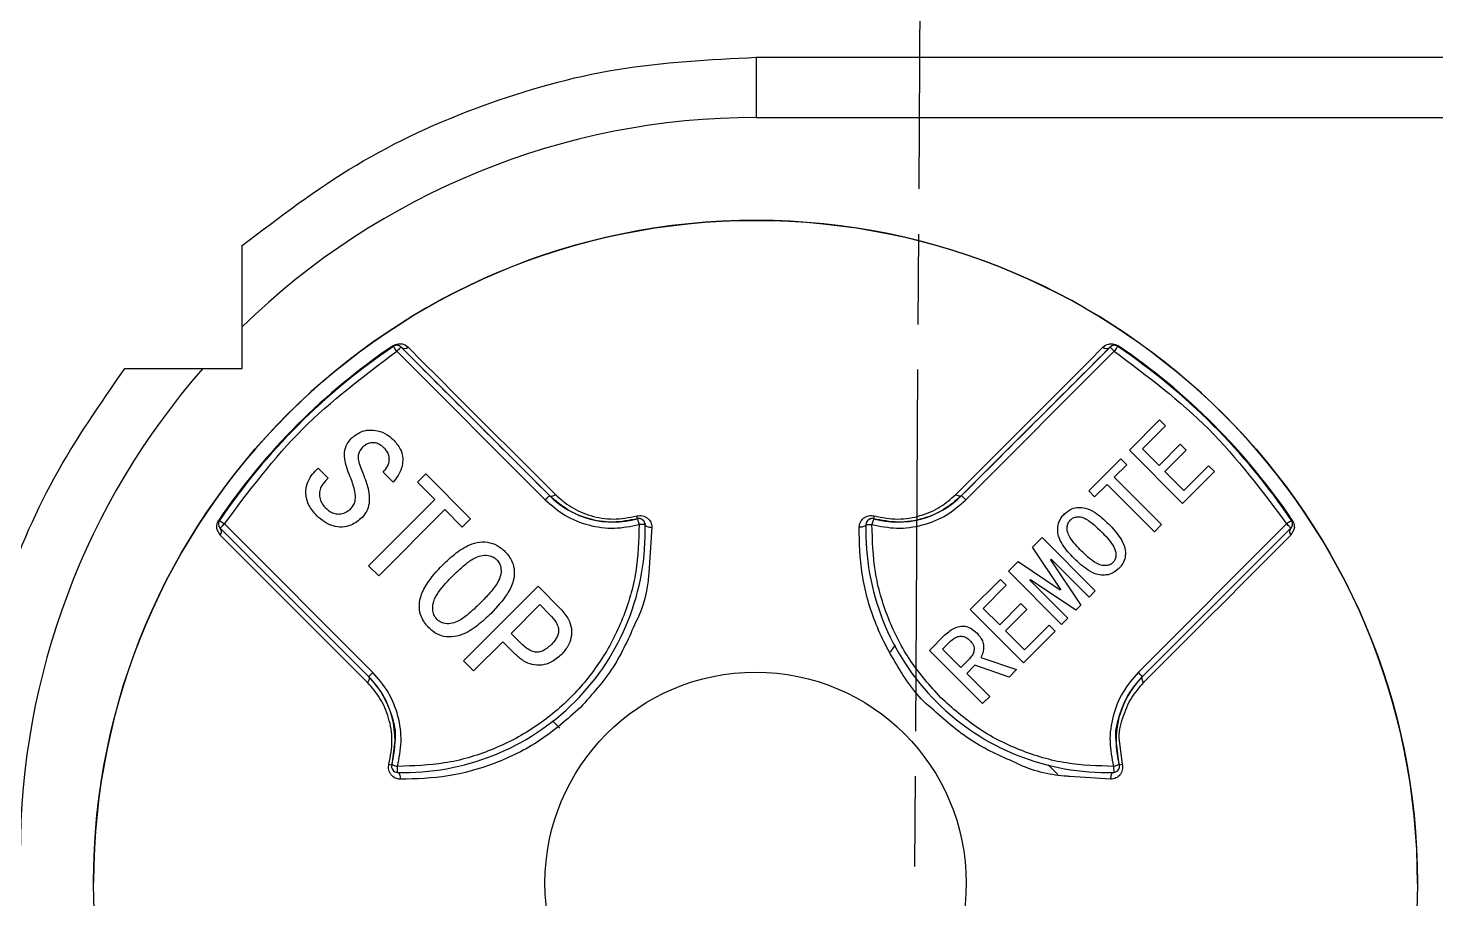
# Model space of a CAD drawing. Header units: millimetres. Extents: x 2136 to 4572, y 748 to 2471.
# Drawn here: x 2956.28 to 3003.06, y 2173.46 to 2202.37 of the extents above; entities that cross this region are included whole.
import ezdxf

# ---------------------------------------------------------------- set-up
doc = ezdxf.new("R2010")
doc.units = ezdxf.units.MM
doc.linetypes.add('AM_ISO08W050', pattern=[18, 12, -1.5, 3, -1.5])
doc.layers.add('AM_7', color=4, linetype='AM_ISO08W050', lineweight=25)

msp = doc.modelspace()

# ---------------------------------------------------------------- linework, layer by layer
at = {"color": 7, "linetype": 'Continuous', "lineweight": 25}
for p, q in [((2980.479, 2201.406), (3031.17, 2201.406)), ((2980.479, 2201.406), (2980.479, 2199.406)), ((2980.479, 2199.406), (3030.969, 2199.406)), ((2963.397, 2191.068), (2963.397, 2195.155)), ((2968.405, 2191.827), (2968.419, 2191.807)), ((2968.419, 2191.806), (2968.419, 2191.807)), ((2992.489, 2191.807), (2992.502, 2191.827)), ((2992.489, 2191.807), (2992.489, 2191.806)), ((2968.531, 2191.641), (2973.464, 2186.708)), ((2968.672, 2191.782), (2973.605, 2186.85)), ((2968.672, 2191.782), (2968.672, 2191.782)), ((2987.303, 2186.85), (2992.235, 2191.782)), ((2987.444, 2186.708), (2992.377, 2191.641)), ((2992.235, 2191.782), (2992.235, 2191.782)), ((2959.496, 2191.068), (2963.397, 2191.068)), ((2992.881, 2188.359), (2993.883, 2189.362)), ((2994.08, 2189.165), (2993.315, 2188.4)), ((2994.08, 2189.165), (2993.315, 2188.4)), ((2993.883, 2189.362), (2994.08, 2189.165)), ((2993.863, 2187.853), (2994.566, 2188.555)), ((2994.566, 2188.555), (2994.762, 2188.359)), ((2967.25, 2188.075), (2967.25, 2188.075)), ((2967.393, 2188.455), (2967.393, 2188.455)), ((2968.117, 2188.426), (2968.117, 2188.426)), ((2968.28, 2188.049), (2968.28, 2188.049)), ((2991.526, 2187.005), (2992.591, 2188.07)), ((2992.591, 2188.07), (2992.788, 2187.873)), ((2994.648, 2186.591), (2992.881, 2188.359)), ((2994.648, 2186.591), (2992.881, 2188.359)), ((2993.315, 2188.4), (2993.863, 2187.853)), ((2993.315, 2188.4), (2993.315, 2188.4)), ((2994.762, 2188.359), (2994.059, 2187.656)), ((2994.762, 2188.359), (2994.059, 2187.656)), ((2965.816, 2187.659), (2965.917, 2187.76)), ((2965.917, 2187.76), (2966.25, 2187.427)), ((2968.406, 2187.297), (2968.073, 2187.63)), ((2968.406, 2187.297), (2968.073, 2187.63)), ((2992.788, 2187.873), (2992.374, 2187.46)), ((2992.788, 2187.873), (2992.374, 2187.46)), ((2994.059, 2187.656), (2994.69, 2187.025)), ((2994.059, 2187.656), (2994.059, 2187.656)), ((2995.703, 2187.646), (2994.648, 2186.591)), ((2995.703, 2187.646), (2994.648, 2186.591)), ((2994.69, 2187.025), (2995.506, 2187.842)), ((2995.506, 2187.842), (2995.703, 2187.646)), ((2966.25, 2187.427), (2966.163, 2187.34)), ((2966.25, 2187.427), (2966.163, 2187.34)), ((2966.163, 2187.34), (2966.163, 2187.34)), ((2968.406, 2187.297), (2968.406, 2187.297)), ((2969.217, 2187.297), (2969.492, 2187.572)), ((2969.796, 2186.718), (2969.217, 2187.297)), ((2969.796, 2186.718), (2969.217, 2187.297)), ((2969.492, 2187.572), (2970.982, 2186.081)), ((2992.136, 2187.222), (2991.723, 2186.808)), ((2992.136, 2187.222), (2991.723, 2186.808)), ((2993.708, 2185.651), (2992.136, 2187.222)), ((2992.136, 2187.222), (2992.136, 2187.222)), ((2993.708, 2185.651), (2992.136, 2187.222)), ((2992.374, 2187.46), (2993.945, 2185.888)), ((2992.374, 2187.46), (2992.374, 2187.46)), ((2965.959, 2186.907), (2965.959, 2186.907)), ((2967.152, 2186.867), (2967.152, 2186.867)), ((2967.596, 2184.518), (2969.796, 2186.718)), ((2969.796, 2186.718), (2969.796, 2186.718)), ((2973.605, 2186.85), (2973.605, 2186.85)), ((2987.303, 2186.85), (2987.303, 2186.85)), ((2991.723, 2186.808), (2991.526, 2187.005)), ((2991.723, 2186.808), (2991.526, 2187.005)), ((2991.723, 2186.808), (2991.723, 2186.808)), ((2965.874, 2186.183), (2965.874, 2186.183)), ((2970.129, 2186.385), (2967.929, 2184.185)), ((2970.129, 2186.385), (2967.929, 2184.185)), ((2970.708, 2185.806), (2970.129, 2186.385)), ((2970.129, 2186.385), (2970.129, 2186.385)), ((2970.708, 2185.806), (2970.129, 2186.385)), ((2994.648, 2186.591), (2994.648, 2186.591)), ((2962.666, 2185.536), (2962.567, 2185.714)), ((2962.603, 2185.913), (2962.603, 2185.913)), ((2962.638, 2186.025), (2962.618, 2186.039)), ((2962.638, 2186.025), (2962.638, 2186.025)), ((2967.595, 2180.839), (2962.662, 2185.772)), ((2967.736, 2180.981), (2962.803, 2185.913)), ((2967.379, 2186.125), (2967.379, 2186.125)), ((2970.982, 2186.081), (2970.708, 2185.806)), ((2970.982, 2186.081), (2970.708, 2185.806)), ((2970.708, 2185.806), (2970.708, 2185.806)), ((2977.011, 2185.803), (2976.907, 2184.291)), ((2990.917, 2186.043), (2990.917, 2186.043)), ((2998.104, 2185.913), (2993.172, 2180.981)), ((2998.246, 2185.772), (2993.313, 2180.839)), ((2993.945, 2185.888), (2993.708, 2185.651)), ((2993.945, 2185.888), (2993.708, 2185.651)), ((2998.34, 2185.714), (2998.242, 2185.536)), ((2998.27, 2186.025), (2998.29, 2186.039)), ((2998.27, 2186.025), (2998.27, 2186.025)), ((2998.304, 2185.913), (2998.304, 2185.913)), ((2976.787, 2185.649), (2976.787, 2185.649)), ((2984.121, 2185.666), (2984.121, 2185.666)), ((2989.655, 2185.134), (2989.976, 2185.454)), ((2989.976, 2185.454), (2991.744, 2183.686)), ((2990.83, 2185.625), (2990.83, 2185.625)), ((2991.94, 2185.661), (2991.94, 2185.661)), ((2993.708, 2185.651), (2993.708, 2185.651)), ((2990.596, 2183.738), (2989.655, 2185.134)), ((2990.596, 2183.738), (2989.655, 2185.134)), ((2992.407, 2185.044), (2992.407, 2185.044)), ((2967.929, 2184.185), (2967.596, 2184.518)), ((2967.929, 2184.185), (2967.596, 2184.518)), ((2971.851, 2184.721), (2971.851, 2184.721)), ((2988.859, 2184.338), (2989.18, 2184.658)), ((2990.627, 2182.57), (2988.859, 2184.338)), ((2990.627, 2182.57), (2988.859, 2184.338)), ((2989.18, 2184.658), (2990.575, 2183.717)), ((2990.255, 2184.72), (2990.276, 2184.741)), ((2990.276, 2184.741), (2990.255, 2184.72)), ((2990.255, 2184.72), (2991.268, 2183.211)), ((2990.255, 2184.72), (2990.255, 2184.72)), ((2991.537, 2183.48), (2990.276, 2184.741)), ((2990.276, 2184.741), (2990.276, 2184.741)), ((2991.537, 2183.48), (2990.276, 2184.741)), ((2991.041, 2184.762), (2991.041, 2184.762)), ((2992.529, 2184.431), (2992.529, 2184.431)), ((2967.929, 2184.185), (2967.929, 2184.185)), ((2970.404, 2184.2), (2970.404, 2184.2)), ((2970.751, 2181.363), (2973.226, 2183.838)), ((2971.962, 2184.141), (2971.962, 2184.141)), ((2973.226, 2183.838), (2973.978, 2183.085)), ((2987.588, 2183.066), (2988.59, 2184.069)), ((2988.787, 2183.872), (2988.022, 2183.107)), ((2988.787, 2183.872), (2988.022, 2183.107)), ((2988.59, 2184.069), (2988.787, 2183.872)), ((2989.573, 2184.038), (2989.593, 2184.059)), ((2989.593, 2184.059), (2989.573, 2184.038)), ((2989.573, 2184.038), (2990.834, 2182.777)), ((2989.573, 2184.038), (2989.573, 2184.038)), ((2991.103, 2183.045), (2989.593, 2184.059)), ((2989.593, 2184.059), (2989.593, 2184.059)), ((2991.103, 2183.045), (2989.593, 2184.059)), ((2990.596, 2183.738), (2990.575, 2183.717)), ((2990.596, 2183.738), (2990.596, 2183.738)), ((2991.744, 2183.686), (2991.537, 2183.48)), ((2991.744, 2183.686), (2991.537, 2183.48)), ((2991.537, 2183.48), (2991.537, 2183.48)), ((2969.755, 2183.33), (2969.755, 2183.33)), ((2971.663, 2182.941), (2971.663, 2182.941)), ((2972.328, 2182.275), (2973.284, 2183.23)), ((2972.328, 2182.275), (2973.284, 2183.23)), ((2973.284, 2183.23), (2973.617, 2182.897)), ((2973.284, 2183.23), (2973.284, 2183.23)), ((2973.284, 2183.23), (2973.617, 2182.897)), ((2973.617, 2182.897), (2973.617, 2182.897)), ((2989.355, 2181.298), (2987.588, 2183.066)), ((2989.355, 2181.298), (2987.588, 2183.066)), ((2988.022, 2183.107), (2988.57, 2182.56)), ((2988.022, 2183.107), (2988.022, 2183.107)), ((2988.57, 2182.56), (2989.273, 2183.263)), ((2989.469, 2183.066), (2988.766, 2182.363)), ((2989.469, 2183.066), (2988.766, 2182.363)), ((2989.273, 2183.263), (2989.469, 2183.066)), ((2991.268, 2183.211), (2991.103, 2183.045)), ((2991.268, 2183.211), (2991.103, 2183.045)), ((2991.103, 2183.045), (2991.103, 2183.045)), ((2969.593, 2182.463), (2969.593, 2182.463)), ((2989.397, 2181.733), (2990.214, 2182.549)), ((2990.214, 2182.549), (2990.41, 2182.353)), ((2990.834, 2182.777), (2990.627, 2182.57)), ((2990.834, 2182.777), (2990.627, 2182.57)), ((2990.627, 2182.57), (2990.627, 2182.57)), ((2972.053, 2182), (2971.084, 2181.03)), ((2972.053, 2182), (2971.084, 2181.03)), ((2972.473, 2181.58), (2972.053, 2182)), ((2972.053, 2182), (2972.053, 2182)), ((2972.473, 2181.58), (2972.053, 2182)), ((2972.661, 2181.942), (2972.328, 2182.275)), ((2972.328, 2182.275), (2972.328, 2182.275)), ((2973.909, 2182.353), (2973.909, 2182.353)), ((2986.233, 2181.712), (2986.75, 2182.229)), ((2986.668, 2181.753), (2986.895, 2181.981)), ((2986.668, 2181.753), (2986.895, 2181.981)), ((2986.895, 2181.981), (2986.895, 2181.981)), ((2987.577, 2182.043), (2987.577, 2182.043)), ((2988.766, 2182.363), (2989.397, 2181.733)), ((2988.766, 2182.363), (2988.766, 2182.363)), ((2990.41, 2182.353), (2989.355, 2181.298)), ((2990.41, 2182.353), (2989.355, 2181.298)), ((2972.473, 2181.58), (2972.473, 2181.58)), ((2973.993, 2181.566), (2973.993, 2181.566)), ((2984.94, 2181.651), (2985.107, 2181.9)), ((2988.001, 2179.944), (2986.233, 2181.712)), ((2988.001, 2179.944), (2986.233, 2181.712)), ((2987.278, 2181.143), (2986.668, 2181.753)), ((2986.668, 2181.753), (2986.668, 2181.753)), ((2987.72, 2181.759), (2987.72, 2181.759)), ((2971.084, 2181.03), (2970.751, 2181.363)), ((2971.084, 2181.03), (2970.751, 2181.363)), ((2971.084, 2181.03), (2971.084, 2181.03)), ((2987.567, 2181.433), (2987.278, 2181.143)), ((2987.743, 2181.216), (2987.474, 2180.947)), ((2987.743, 2181.216), (2987.474, 2180.947)), ((2988.88, 2180.823), (2987.743, 2181.216)), ((2987.743, 2181.216), (2987.743, 2181.216)), ((2988.88, 2180.823), (2987.743, 2181.216)), ((2987.939, 2181.474), (2989.128, 2181.071)), ((2989.128, 2181.071), (2988.88, 2180.823)), ((2989.128, 2181.071), (2988.88, 2180.823)), ((2989.355, 2181.298), (2989.355, 2181.298)), ((2987.474, 2180.947), (2988.239, 2180.182)), ((2987.474, 2180.947), (2987.474, 2180.947)), ((2988.88, 2180.823), (2988.88, 2180.823)), ((2988.239, 2180.182), (2988.001, 2179.944)), ((2988.239, 2180.182), (2988.001, 2179.944)), ((2988.001, 2179.944), (2988.001, 2179.944)), ((2973.718, 2179.359), (2973.949, 2179.128)), ((2968.471, 2178.715), (2968.364, 2177.915)), ((2992.544, 2177.915), (2992.435, 2178.721)), ((2992.537, 2178.71), (2992.637, 2177.936)), ((2968.356, 2177.861), (2968.356, 2177.861)), ((2968.551, 2177.661), (2968.556, 2177.861)), ((2990.177, 2177.915), (2990.497, 2177.594)), ((2990.2, 2177.892), (2990.497, 2177.594)), ((2992.351, 2177.861), (2992.357, 2177.661)), ((2992.551, 2177.861), (2992.551, 2177.861)), ((2992.267, 2177.433), (2990.901, 2177.524)), ((2958.454, 2174.014), (2958.454, 2174.014)), ((3002.454, 2173.967), (3002.454, 2173.967))]:
    msp.add_line(p, q, dxfattribs=at)
at = {"color": 7, "linetype": 'Continuous', "lineweight": 25, "flags": 128}
for points in [[(2968.531, 2191.641), (2968.509, 2191.673), (2968.488, 2191.704), (2968.469, 2191.733), (2968.452, 2191.758), (2968.438, 2191.779), (2968.428, 2191.794), (2968.421, 2191.803), (2968.419, 2191.806)], [(2992.489, 2191.806), (2992.486, 2191.803), (2992.48, 2191.794), (2992.47, 2191.779), (2992.456, 2191.758), (2992.439, 2191.733), (2992.419, 2191.704), (2992.398, 2191.673), (2992.377, 2191.641)], [(2968.672, 2191.782), (2968.67, 2191.779), (2968.662, 2191.771), (2968.649, 2191.758), (2968.631, 2191.741), (2968.61, 2191.719), (2968.585, 2191.695), (2968.559, 2191.668), (2968.531, 2191.641)], [(2968.908, 2191.778), (2969.39, 2191.296), (2969.913, 2190.774), (2970.474, 2190.213), (2971.072, 2189.614), (2971.706, 2188.981), (2972.373, 2188.313), (2973.072, 2187.614), (2973.801, 2186.886)], [(2987.107, 2186.886), (2987.836, 2187.614), (2988.535, 2188.313), (2989.202, 2188.981), (2989.835, 2189.614), (2990.434, 2190.213), (2990.995, 2190.774), (2991.517, 2191.296), (2992, 2191.778)], [(2992.235, 2191.782), (2992.238, 2191.779), (2992.246, 2191.771), (2992.259, 2191.758), (2992.277, 2191.741), (2992.298, 2191.719), (2992.323, 2191.695), (2992.349, 2191.668), (2992.377, 2191.641)], [(2973.605, 2186.85), (2973.602, 2186.847), (2973.594, 2186.839), (2973.581, 2186.826), (2973.564, 2186.808), (2973.542, 2186.787), (2973.518, 2186.762), (2973.491, 2186.736), (2973.464, 2186.708)], [(2973.605, 2186.85), (2973.621, 2186.838), (2973.641, 2186.83), (2973.664, 2186.828), (2973.69, 2186.83), (2973.717, 2186.838), (2973.745, 2186.85), (2973.773, 2186.866), (2973.801, 2186.886)], [(2987.303, 2186.85), (2987.286, 2186.838), (2987.267, 2186.83), (2987.243, 2186.828), (2987.218, 2186.83), (2987.191, 2186.838), (2987.162, 2186.85), (2987.134, 2186.866), (2987.107, 2186.886)], [(2987.303, 2186.85), (2987.305, 2186.847), (2987.313, 2186.839), (2987.326, 2186.826), (2987.344, 2186.808), (2987.365, 2186.787), (2987.39, 2186.762), (2987.416, 2186.736), (2987.444, 2186.708)], [(2962.638, 2186.025), (2962.641, 2186.023), (2962.65, 2186.017), (2962.666, 2186.006), (2962.686, 2185.992), (2962.711, 2185.975), (2962.74, 2185.956), (2962.771, 2185.935), (2962.803, 2185.913)], [(2962.662, 2185.772), (2962.665, 2185.774), (2962.673, 2185.782), (2962.686, 2185.796), (2962.703, 2185.813), (2962.725, 2185.835), (2962.749, 2185.859), (2962.776, 2185.886), (2962.803, 2185.913)], [(2976.53, 2186.08), (2976.531, 2186.077), (2976.534, 2186.066), (2976.539, 2186.048), (2976.545, 2186.024), (2976.553, 2185.995), (2976.563, 2185.961), (2976.573, 2185.925), (2976.583, 2185.888)], [(2976.783, 2185.894), (2976.779, 2185.893), (2976.768, 2185.893), (2976.749, 2185.893), (2976.725, 2185.892), (2976.694, 2185.891), (2976.66, 2185.89), (2976.622, 2185.889), (2976.583, 2185.888)], [(2976.783, 2185.894), (2976.788, 2185.873), (2976.802, 2185.854), (2976.824, 2185.837), (2976.853, 2185.822), (2976.888, 2185.811), (2976.927, 2185.804), (2976.969, 2185.801), (2977.011, 2185.803)], [(2984.125, 2185.894), (2984.119, 2185.873), (2984.106, 2185.854), (2984.084, 2185.837), (2984.055, 2185.822), (2984.02, 2185.811), (2983.981, 2185.804), (2983.939, 2185.801), (2983.897, 2185.803)], [(2984.125, 2185.894), (2984.128, 2185.893), (2984.14, 2185.893), (2984.158, 2185.893), (2984.183, 2185.892), (2984.213, 2185.891), (2984.248, 2185.89), (2984.285, 2185.889), (2984.324, 2185.888)], [(2984.378, 2186.08), (2984.377, 2186.077), (2984.374, 2186.066), (2984.369, 2186.048), (2984.362, 2186.024), (2984.354, 2185.995), (2984.345, 2185.961), (2984.335, 2185.925), (2984.324, 2185.888)], [(2998.27, 2186.025), (2998.267, 2186.023), (2998.257, 2186.017), (2998.242, 2186.006), (2998.221, 2185.992), (2998.196, 2185.975), (2998.168, 2185.956), (2998.137, 2185.935), (2998.104, 2185.913)], [(2998.246, 2185.772), (2998.243, 2185.774), (2998.235, 2185.782), (2998.222, 2185.796), (2998.204, 2185.813), (2998.183, 2185.835), (2998.158, 2185.859), (2998.132, 2185.886), (2998.104, 2185.913)], [(2967.558, 2180.643), (2966.83, 2181.372), (2966.131, 2182.071), (2965.463, 2182.738), (2964.83, 2183.372), (2964.232, 2183.97), (2963.67, 2184.531), (2963.148, 2185.054), (2962.666, 2185.536)], [(2998.242, 2185.536), (2997.76, 2185.054), (2997.237, 2184.531), (2996.676, 2183.97), (2996.078, 2183.372), (2995.444, 2182.738), (2994.777, 2182.071), (2994.078, 2181.372), (2993.349, 2180.643)], [(2967.595, 2180.839), (2967.606, 2180.823), (2967.614, 2180.803), (2967.616, 2180.78), (2967.614, 2180.754), (2967.606, 2180.727), (2967.595, 2180.699), (2967.578, 2180.671), (2967.558, 2180.643)], [(2967.595, 2180.839), (2967.597, 2180.842), (2967.605, 2180.85), (2967.618, 2180.863), (2967.636, 2180.881), (2967.657, 2180.902), (2967.682, 2180.926), (2967.708, 2180.953), (2967.736, 2180.981)], [(2993.313, 2180.839), (2993.31, 2180.842), (2993.302, 2180.85), (2993.289, 2180.863), (2993.272, 2180.881), (2993.25, 2180.902), (2993.226, 2180.926), (2993.199, 2180.953), (2993.172, 2180.981)], [(2993.313, 2180.839), (2993.301, 2180.823), (2993.294, 2180.803), (2993.291, 2180.78), (2993.294, 2180.754), (2993.301, 2180.727), (2993.313, 2180.699), (2993.329, 2180.671), (2993.349, 2180.643)], [(2968.364, 2177.915), (2968.367, 2177.914), (2968.378, 2177.91), (2968.396, 2177.906), (2968.42, 2177.899), (2968.449, 2177.891), (2968.483, 2177.881), (2968.519, 2177.871), (2968.556, 2177.861)], [(2992.544, 2177.915), (2992.54, 2177.914), (2992.529, 2177.91), (2992.511, 2177.906), (2992.487, 2177.899), (2992.458, 2177.891), (2992.425, 2177.881), (2992.389, 2177.871), (2992.351, 2177.861)], [(2968.551, 2177.661), (2968.571, 2177.656), (2968.59, 2177.642), (2968.608, 2177.62), (2968.622, 2177.591), (2968.633, 2177.556), (2968.64, 2177.517), (2968.643, 2177.475), (2968.641, 2177.433)], [(2992.267, 2177.433), (2992.265, 2177.475), (2992.268, 2177.517), (2992.275, 2177.556), (2992.286, 2177.591), (2992.3, 2177.62), (2992.317, 2177.642), (2992.337, 2177.656), (2992.357, 2177.661)]]:
    msp.add_lwpolyline(points, dxfattribs=at)
at = {"color": 7, "linetype": 'Continuous', "lineweight": 25}
for radius in [22, 7]:
    msp.add_circle((2980.454, 2173.99), radius, dxfattribs=at)
for centre, radius, start, end in [((2947.454, 2211.196), 91.48, 295.79271, 180), ((2947.454, 2211.196), 90.341, 353.64897, 186.35103), ((2947.454, 2211.196), 89.875, 353.64897, 186.35103), ((2947.454, 2211.196), 85.319, 353.33017, 186.66983), ((2947.454, 2211.196), 91.48, 180, 290.22656), ((2980.479, 2174.942), 24.464, 90, 134.2869), ((2947.454, 2211.196), 91.441, 295.84596, 351.20762), ((2947.454, 2211.196), 90.976, 296.50811, 351.20762), ((2947.454, 2211.196), 86.42, 299.88973, 350.7957), ((2980.454, 2173.99), 22, 359.9388, 179.9388), ((2980.454, 2173.99), 21.524, 124.039, 145.961), ((2980.454, 2173.99), 21.5, 124.039, 145.961), ((2980.454, 2173.99), 21.5, 124.039, 145.961), ((2968.531, 2191.641), 0.2, 45, 124.039), ((2992.377, 2191.641), 0.2, 55.961, 135), ((2980.454, 2173.99), 21.5, 34.039, 55.961), ((2980.454, 2173.99), 21.5, 34.039, 55.961), ((2980.454, 2173.99), 21.524, 34.039, 55.961), ((2968.792, 2191.918), 0.182, 228.6227, 309.5363), ((2992.115, 2191.918), 0.182, 230.4637, 311.3773), ((2980.479, 2174.942), 24.464, 138.762, 180), ((2975.726, 2188.971), 3, 225, 285.531), ((2985.181, 2188.971), 3, 254.469, 315), ((2975.849, 2185.974), 0.689, 8.9101, 16.8757), ((2985.058, 2185.974), 0.689, 163.1243, 171.0899), ((2962.803, 2185.913), 0.2, 145.961, 225), ((2962.525, 2185.652), 0.182, 320.5221, 40.0844), ((2968.787, 2185.658), 8, 268.3094, 1.6906), ((2976.583, 2185.888), 0.2, 1.6906, 105.531), ((2992.121, 2185.658), 8, 178.3094, 271.6906), ((2984.324, 2185.888), 0.2, 135, 178.3094), ((2984.324, 2185.888), 0.2, 74.469, 135), ((2998.382, 2185.652), 0.182, 139.9143, 219.478), ((2998.104, 2185.913), 0.2, 315, 34.039), ((2965.473, 2178.718), 3, 344.469, 45), ((2995.434, 2178.718), 3, 135, 195.531), ((2968.47, 2178.595), 0.689, 253.1246, 261.0883), ((2968.556, 2177.861), 0.2, 164.469, 268.3094), ((2992.351, 2177.861), 0.2, 315, 15.531), ((2992.437, 2178.595), 0.689, 278.9117, 286.8754), ((2992.351, 2177.861), 0.2, 271.6906, 315)]:
    msp.add_arc(centre, radius, start, end, dxfattribs=at)
for points in [[(3031.17, 2201.406), (3031.425, 2204.359), (3031.934, 2210.265), (3031.509, 2219.164), (3030.218, 2227.967), (3027.989, 2236.585), (3024.87, 2244.92), (3020.89, 2252.882), (3016.095, 2260.38), (3010.537, 2267.331), (3004.278, 2273.659), (2997.388, 2279.293), (2989.943, 2284.171), (2982.026, 2288.236), (2973.724, 2291.451), (2965.132, 2293.756), (2956.342, 2295.211), (2950.417, 2295.392), (2947.454, 2295.482)], [(3041.195, 2211.196), (3041.108, 2208.129), (3040.934, 2201.994), (3039.53, 2192.879), (3037.305, 2183.941), (3034.198, 2175.266), (3030.259, 2166.936), (3025.522, 2159.033), (3020.033, 2151.633), (3013.845, 2144.805), (3007.018, 2138.618), (2999.617, 2133.129), (2991.714, 2128.392), (2983.385, 2124.453), (2974.709, 2121.345), (2965.771, 2119.12), (2956.657, 2117.717), (2950.522, 2117.543), (2947.454, 2117.456)], [(2963.397, 2195.155), (2964.63, 2196.094), (2967.095, 2197.973), (2971.344, 2199.905), (2975.835, 2201.172), (2978.931, 2201.328), (2980.479, 2201.406)], [(3045.128, 2200.407), (3044.604, 2196.755), (3043.556, 2189.452), (3040.436, 2178.809), (3036.228, 2168.566), (3030.873, 2158.865), (3024.468, 2149.826), (3017.087, 2141.564), (3008.825, 2134.183), (2999.786, 2127.778), (2990.085, 2122.423), (2979.842, 2118.215), (2969.199, 2115.095), (2961.895, 2114.047), (2958.244, 2113.523)], [(3044.925, 2193.865), (3044.239, 2190.57), (3042.866, 2183.982), (3039.545, 2174.43), (3035.342, 2165.246), (3030.206, 2156.543), (3024.217, 2148.406), (3017.429, 2140.922), (3009.915, 2134.166), (3001.753, 2128.212), (2993.028, 2123.114), (2983.827, 2118.949), (2974.261, 2115.669), (2967.666, 2114.325), (2964.369, 2113.652)], [(2962.803, 2185.913), (2963.621, 2187.005), (2965.255, 2189.189), (2967.439, 2190.824), (2968.531, 2191.641)], [(2973.605, 2186.85), (2972.641, 2187.814), (2970.712, 2189.743), (2969.352, 2191.102), (2968.672, 2191.782)], [(2992.235, 2191.782), (2991.555, 2191.102), (2990.196, 2189.743), (2988.267, 2187.814), (2987.303, 2186.85)], [(2992.377, 2191.641), (2993.469, 2190.824), (2995.653, 2189.189), (2997.287, 2187.005), (2998.104, 2185.913)], [(2954.015, 2174.942), (2954.083, 2176.388), (2954.219, 2179.279), (2955.326, 2183.491), (2957.015, 2187.506), (2958.669, 2189.881), (2959.496, 2191.068)]]:
    msp.add_open_spline(points, degree=3, dxfattribs=at)
for points, knots in [([(2989.738, 2137.124), (2991.917, 2138.398), (2996.901, 2141.312), (3003.966, 2146.966), (3010.93, 2153.798), (3017.049, 2161.408), (3022.273, 2169.657), (3026.5, 2178.451), (3029.778, 2187.659), (3031.053, 2194.034), (3031.69, 2197.222)], [0, 0, 0, 0, 0.099849, 0.228442, 0.357035, 0.485628, 0.614221, 0.742814, 0.871407, 1, 1, 1, 1]), ([(2968.405, 2191.827), (2968.419, 2191.835), (2968.446, 2191.852), (2968.506, 2191.878), (2968.606, 2191.9), (2968.768, 2191.887), (2968.852, 2191.822), (2968.908, 2191.778)], [0, 0, 0, 0, 0.057712, 0.117064, 0.25153, 0.501177, 1, 1, 1, 1]), ([(2968.672, 2191.782), (2968.648, 2191.802), (2968.609, 2191.832), (2968.535, 2191.844), (2968.48, 2191.836), (2968.446, 2191.822), (2968.43, 2191.814), (2968.423, 2191.809), (2968.419, 2191.807)], [0, 0, 0, 0, 0.500032, 0.773163, 0.911126, 0.959646, 0.980448, 1, 1, 1, 1]), ([(2992, 2191.778), (2992.055, 2191.822), (2992.139, 2191.886), (2992.301, 2191.9), (2992.401, 2191.878), (2992.462, 2191.852), (2992.489, 2191.835), (2992.502, 2191.827)], [0, 0, 0, 0, 0.497364, 0.74736, 0.882361, 0.942012, 1, 1, 1, 1]), ([(2992.489, 2191.807), (2992.485, 2191.809), (2992.477, 2191.814), (2992.461, 2191.823), (2992.426, 2191.837), (2992.372, 2191.844), (2992.298, 2191.832), (2992.26, 2191.802), (2992.235, 2191.782)], [0, 0, 0, 0, 0.019949, 0.041211, 0.090998, 0.233378, 0.500651, 1, 1, 1, 1]), ([(2967.017, 2188.744), (2967.114, 2188.826), (2967.287, 2188.97), (2967.606, 2189.041), (2967.914, 2189.014), (2968.195, 2188.903), (2968.344, 2188.771), (2968.406, 2188.715)], [0, 0, 0, 0, 0.24267, 0.429477, 0.615634, 0.838969, 1, 1, 1, 1]), ([(2967.002, 2187.427), (2966.924, 2187.614), (2966.809, 2187.89), (2966.78, 2188.288), (2966.855, 2188.556), (2966.968, 2188.687), (2967.017, 2188.744)], [0, 0, 0, 0, 0.428369, 0.633551, 0.840869, 1, 1, 1, 1]), ([(2968.117, 2188.426), (2968.06, 2188.475), (2967.963, 2188.56), (2967.785, 2188.613), (2967.626, 2188.604), (2967.491, 2188.544), (2967.424, 2188.483), (2967.393, 2188.455)], [0, 0, 0, 0, 0.273741, 0.469785, 0.666347, 0.848138, 1, 1, 1, 1]), ([(2968.117, 2188.426), (2968.06, 2188.475), (2967.963, 2188.56), (2967.785, 2188.613), (2967.626, 2188.604), (2967.491, 2188.544), (2967.424, 2188.483), (2967.393, 2188.455)], [0, 0, 0, 0, 0.273741, 0.469785, 0.666347, 0.848138, 1, 1, 1, 1]), ([(2968.406, 2188.715), (2968.496, 2188.614), (2968.642, 2188.448), (2968.742, 2188.152), (2968.721, 2187.844), (2968.616, 2187.54), (2968.467, 2187.367), (2968.406, 2187.297)], [0, 0, 0, 0, 0.252592, 0.41193, 0.571985, 0.826889, 1, 1, 1, 1]), ([(2967.393, 2188.455), (2967.351, 2188.403), (2967.278, 2188.314), (2967.236, 2188.14), (2967.284, 2187.869), (2967.372, 2187.664), (2967.437, 2187.514)], [0, 0, 0, 0, 0.196092, 0.338428, 0.515662, 1, 1, 1, 1]), ([(2968.073, 2187.63), (2968.13, 2187.69), (2968.237, 2187.803), (2968.287, 2188.009), (2968.274, 2188.185), (2968.211, 2188.322), (2968.147, 2188.393), (2968.117, 2188.426)], [0, 0, 0, 0, 0.271428, 0.5099, 0.681019, 0.852199, 1, 1, 1, 1]), ([(2965.874, 2186.183), (2965.776, 2186.294), (2965.608, 2186.486), (2965.499, 2186.839), (2965.517, 2187.164), (2965.629, 2187.449), (2965.758, 2187.594), (2965.816, 2187.659)], [0, 0, 0, 0, 0.264487, 0.457861, 0.651756, 0.843286, 1, 1, 1, 1]), ([(2966.163, 2187.34), (2966.106, 2187.275), (2966.01, 2187.165), (2965.952, 2186.963), (2965.966, 2186.78), (2966.025, 2186.6), (2966.108, 2186.505), (2966.149, 2186.458)], [0, 0, 0, 0, 0.25891, 0.438957, 0.619223, 0.812916, 1, 1, 1, 1]), ([(2967.017, 2186.429), (2967.049, 2186.468), (2967.117, 2186.551), (2967.164, 2186.747), (2967.143, 2187.05), (2967.057, 2187.281), (2967.002, 2187.427)], [0, 0, 0, 0, 0.143744, 0.301533, 0.558519, 1, 1, 1, 1]), ([(2967.437, 2187.514), (2967.506, 2187.324), (2967.614, 2187.024), (2967.627, 2186.612), (2967.547, 2186.325), (2967.433, 2186.19), (2967.379, 2186.125)], [0, 0, 0, 0, 0.409467, 0.643428, 0.829197, 1, 1, 1, 1]), ([(2973.464, 2186.708), (2973.674, 2186.527), (2974.103, 2186.158), (2974.904, 2185.843), (2975.756, 2185.723), (2976.311, 2185.834), (2976.583, 2185.888)], [0, 0, 0, 0, 0.245589, 0.5, 0.754411, 1, 1, 1, 1]), ([(2976.53, 2186.08), (2976.257, 2186.028), (2975.696, 2185.92), (2974.893, 2186.057), (2974.166, 2186.363), (2973.799, 2186.681), (2973.605, 2186.85)], [0, 0, 0, 0, 0.2426639, 0.4999333, 0.7349896, 1, 1, 1, 1]), ([(2973.801, 2186.886), (2973.967, 2186.74), (2974.301, 2186.448), (2974.962, 2186.161), (2975.721, 2186.025), (2976.246, 2186.124), (2976.508, 2186.174)], [0, 0, 0, 0, 0.24976, 0.500155, 0.750188, 1, 1, 1, 1]), ([(2984.324, 2185.888), (2984.597, 2185.834), (2985.151, 2185.723), (2986.004, 2185.843), (2986.805, 2186.158), (2987.234, 2186.527), (2987.444, 2186.708)], [0, 0, 0, 0, 0.245589, 0.5, 0.754411, 1, 1, 1, 1]), ([(2987.303, 2186.85), (2987.108, 2186.681), (2986.742, 2186.363), (2986.015, 2186.057), (2985.211, 2185.92), (2984.65, 2186.028), (2984.378, 2186.08)], [0, 0, 0, 0, 0.265019, 0.500067, 0.757342, 1, 1, 1, 1]), ([(2984.399, 2186.174), (2984.662, 2186.124), (2985.187, 2186.025), (2985.946, 2186.161), (2986.607, 2186.448), (2986.94, 2186.74), (2987.107, 2186.886)], [0, 0, 0, 0, 0.249812, 0.499845, 0.75024, 1, 1, 1, 1]), ([(2967.379, 2186.125), (2967.262, 2186.027), (2967.067, 2185.863), (2966.714, 2185.79), (2966.405, 2185.828), (2966.114, 2185.964), (2965.954, 2186.109), (2965.874, 2186.183)], [0, 0, 0, 0, 0.264859, 0.442595, 0.620083, 0.807926, 1, 1, 1, 1]), ([(2967.379, 2186.125), (2967.262, 2186.027), (2967.067, 2185.863), (2966.714, 2185.79), (2966.405, 2185.828), (2966.114, 2185.964), (2965.954, 2186.109), (2965.874, 2186.183)], [0, 0, 0, 0, 0.264859, 0.442595, 0.620083, 0.807926, 1, 1, 1, 1]), ([(2966.149, 2186.458), (2966.225, 2186.389), (2966.345, 2186.283), (2966.558, 2186.229), (2966.733, 2186.252), (2966.893, 2186.318), (2966.978, 2186.394), (2967.017, 2186.429)], [0, 0, 0, 0, 0.308723, 0.481176, 0.653403, 0.84143, 1, 1, 1, 1]), ([(2976.508, 2186.174), (2976.54, 2186.18), (2976.604, 2186.193), (2976.7, 2186.182), (2976.789, 2186.152), (2976.89, 2186.087), (2976.985, 2185.973), (2977.002, 2185.86), (2977.011, 2185.803)], [0, 0, 0, 0, 0.1236108, 0.2502136, 0.3733132, 0.5010438, 0.7499659, 1, 1, 1, 1]), ([(2983.897, 2185.803), (2983.905, 2185.86), (2983.922, 2185.972), (2984.018, 2186.087), (2984.118, 2186.152), (2984.206, 2186.182), (2984.303, 2186.193), (2984.367, 2186.18), (2984.399, 2186.174)], [0, 0, 0, 0, 0.249602, 0.498296, 0.625589, 0.748629, 0.875722, 1, 1, 1, 1]), ([(2991.041, 2184.762), (2990.903, 2184.909), (2990.695, 2185.13), (2990.518, 2185.478), (2990.48, 2185.749), (2990.533, 2185.993), (2990.634, 2186.15), (2990.704, 2186.223), (2990.72, 2186.24)], [0, 0, 0, 0, 0.352615, 0.529946, 0.676874, 0.824141, 0.958426, 1, 1, 1, 1]), ([(2990.72, 2186.24), (2990.799, 2186.306), (2990.937, 2186.421), (2991.19, 2186.472), (2991.453, 2186.444), (2991.809, 2186.265), (2992.039, 2186.049), (2992.188, 2185.909)], [0, 0, 0, 0, 0.1789539, 0.3114743, 0.4435429, 0.6407467, 1, 1, 1, 1]), ([(2962.567, 2185.714), (2962.565, 2185.718), (2962.543, 2185.754), (2962.545, 2185.84), (2962.566, 2185.938), (2962.592, 2185.998), (2962.609, 2186.025), (2962.618, 2186.039)], [0, 0, 0, 0, 0.064165, 0.529616, 0.781144, 0.892106, 1, 1, 1, 1]), ([(2976.583, 2185.888), (2976.568, 2185.363), (2976.537, 2184.302), (2976.084, 2182.759), (2975.347, 2181.338), (2974.339, 2180.105), (2973.107, 2179.097), (2971.685, 2178.361), (2970.142, 2177.907), (2969.081, 2177.876), (2968.556, 2177.861)], [0, 0, 0, 0, 0.123694, 0.25, 0.376306, 0.5, 0.623694, 0.75, 0.876306, 1, 1, 1, 1]), ([(2976.725, 2186.029), (2976.712, 2186.04), (2976.69, 2186.059), (2976.644, 2186.081), (2976.599, 2186.089), (2976.558, 2186.087), (2976.539, 2186.083), (2976.53, 2186.08)], [0, 0, 0, 0, 0.273059, 0.500453, 0.767114, 0.88663, 1, 1, 1, 1]), ([(2976.783, 2185.894), (2976.782, 2185.903), (2976.781, 2185.928), (2976.767, 2185.976), (2976.741, 2186.009), (2976.725, 2186.029)], [0, 0, 0, 0, 0.181202, 0.501499, 1, 1, 1, 1]), ([(2986.297, 2179.794), (2986.291, 2179.799), (2985.834, 2180.166), (2985.15, 2181.152), (2984.365, 2182.655), (2983.934, 2184.259), (2983.909, 2185.288), (2983.897, 2185.803)], [0, 0, 0, 0, 0.003657, 0.252454, 0.50145, 0.750307, 1, 1, 1, 1]), ([(2984.378, 2186.08), (2984.363, 2186.084), (2984.329, 2186.09), (2984.279, 2186.085), (2984.229, 2186.066), (2984.178, 2186.029), (2984.143, 2185.979), (2984.127, 2185.929), (2984.125, 2185.903), (2984.125, 2185.894)], [0, 0, 0, 0, 0.0985259, 0.2116632, 0.3444444, 0.5000064, 0.7493767, 0.9135439, 1, 1, 1, 1]), ([(2986.606, 2180.142), (2986.256, 2180.534), (2985.55, 2181.327), (2984.827, 2182.762), (2984.37, 2184.302), (2984.339, 2185.363), (2984.324, 2185.888)], [0, 0, 0, 0, 0.247388, 0.5, 0.752612, 1, 1, 1, 1]), ([(2990.833, 2185.626), (2990.83, 2185.633), (2990.804, 2185.689), (2990.807, 2185.798), (2990.832, 2185.94), (2990.888, 2186.009), (2990.917, 2186.043)], [0, 0, 0, 0, 0.048502, 0.412822, 0.703624, 1, 1, 1, 1]), ([(2991.289, 2185.01), (2991.148, 2185.154), (2990.962, 2185.344), (2990.815, 2185.634), (2990.804, 2185.797), (2990.833, 2185.94), (2990.888, 2186.009), (2990.917, 2186.043)], [0, 0, 0, 0, 0.494324, 0.651411, 0.784883, 0.89142, 1, 1, 1, 1]), ([(2990.917, 2186.043), (2990.948, 2186.069), (2991.01, 2186.121), (2991.146, 2186.153), (2991.299, 2186.142), (2991.497, 2186.05), (2991.709, 2185.885), (2991.862, 2185.736), (2991.94, 2185.661)], [0, 0, 0, 0, 0.099275, 0.199109, 0.336855, 0.470696, 0.732552, 1, 1, 1, 1]), ([(2990.917, 2186.043), (2990.948, 2186.069), (2991.01, 2186.121), (2991.146, 2186.153), (2991.299, 2186.142), (2991.497, 2186.05), (2991.709, 2185.885), (2991.862, 2185.736), (2991.94, 2185.661)], [0, 0, 0, 0, 0.099275, 0.199109, 0.336855, 0.470696, 0.732552, 1, 1, 1, 1]), ([(2992.188, 2185.909), (2992.326, 2185.762), (2992.535, 2185.538), (2992.72, 2185.187), (2992.761, 2184.922), (2992.717, 2184.69), (2992.625, 2184.533), (2992.552, 2184.455), (2992.529, 2184.431)], [0, 0, 0, 0, 0.351902, 0.53557, 0.686137, 0.813603, 0.940969, 1, 1, 1, 1]), ([(2998.296, 2185.857), (2998.301, 2185.877), (2998.308, 2185.909), (2998.3, 2185.964), (2998.286, 2185.998), (2998.277, 2186.014), (2998.272, 2186.022), (2998.27, 2186.025)], [0, 0, 0, 0, 0.546298, 0.82224, 0.919287, 0.960893, 1, 1, 1, 1]), ([(2998.29, 2186.039), (2998.298, 2186.025), (2998.315, 2185.999), (2998.342, 2185.938), (2998.362, 2185.84), (2998.364, 2185.754), (2998.343, 2185.719), (2998.34, 2185.714)], [0, 0, 0, 0, 0.107574, 0.218232, 0.46854, 0.933582, 1, 1, 1, 1]), ([(2970.056, 2184.547), (2970.202, 2184.684), (2970.494, 2184.96), (2970.939, 2185.242), (2971.368, 2185.331), (2971.712, 2185.283), (2971.965, 2185.147), (2972.086, 2185.034), (2972.126, 2184.996)], [0, 0, 0, 0, 0.2512721, 0.5042684, 0.6480988, 0.7922439, 0.9307457, 1, 1, 1, 1]), ([(2991.94, 2185.661), (2992.081, 2185.518), (2992.281, 2185.315), (2992.43, 2185.011), (2992.437, 2184.841), (2992.407, 2184.717), (2992.357, 2184.657), (2992.333, 2184.627)], [0, 0, 0, 0, 0.49285, 0.695676, 0.810798, 0.906138, 1, 1, 1, 1]), ([(2970.404, 2184.2), (2970.548, 2184.338), (2970.78, 2184.559), (2971.11, 2184.794), (2971.382, 2184.879), (2971.603, 2184.867), (2971.763, 2184.801), (2971.828, 2184.741), (2971.851, 2184.721)], [0, 0, 0, 0, 0.352152, 0.564272, 0.704386, 0.844226, 0.946602, 1, 1, 1, 1]), ([(2970.404, 2184.2), (2970.548, 2184.338), (2970.78, 2184.559), (2971.11, 2184.794), (2971.382, 2184.879), (2971.603, 2184.867), (2971.763, 2184.801), (2971.828, 2184.741), (2971.851, 2184.721)], [0, 0, 0, 0, 0.352152, 0.564272, 0.704386, 0.844226, 0.946602, 1, 1, 1, 1]), ([(2972.126, 2184.996), (2972.219, 2184.885), (2972.38, 2184.691), (2972.452, 2184.336), (2972.41, 2183.966), (2972.16, 2183.47), (2971.857, 2183.148), (2971.663, 2182.941)], [0, 0, 0, 0, 0.179746, 0.312327, 0.444455, 0.642444, 1, 1, 1, 1]), ([(2992.333, 2184.627), (2992.3, 2184.6), (2992.234, 2184.547), (2992.089, 2184.518), (2991.913, 2184.531), (2991.62, 2184.688), (2991.428, 2184.874), (2991.289, 2185.01)], [0, 0, 0, 0, 0.1021, 0.204859, 0.350506, 0.525802, 1, 1, 1, 1]), ([(2969.593, 2182.463), (2969.499, 2182.577), (2969.335, 2182.776), (2969.266, 2183.14), (2969.311, 2183.522), (2969.564, 2184.022), (2969.867, 2184.345), (2970.056, 2184.547)], [0, 0, 0, 0, 0.181516, 0.31559, 0.449052, 0.655207, 1, 1, 1, 1]), ([(2971.851, 2184.721), (2971.884, 2184.682), (2971.956, 2184.596), (2972.004, 2184.408), (2971.991, 2184.191), (2971.864, 2183.913), (2971.631, 2183.614), (2971.421, 2183.397), (2971.315, 2183.288)], [0, 0, 0, 0, 0.089191, 0.196684, 0.333078, 0.466728, 0.730437, 1, 1, 1, 1]), ([(2992.529, 2184.431), (2992.45, 2184.365), (2992.311, 2184.249), (2992.054, 2184.198), (2991.785, 2184.226), (2991.423, 2184.403), (2991.19, 2184.622), (2991.041, 2184.762)], [0, 0, 0, 0, 0.176786, 0.310691, 0.443909, 0.644004, 1, 1, 1, 1]), ([(2992.529, 2184.431), (2992.45, 2184.365), (2992.311, 2184.249), (2992.054, 2184.198), (2991.785, 2184.226), (2991.423, 2184.403), (2991.19, 2184.622), (2991.041, 2184.762)], [0, 0, 0, 0, 0.1767859, 0.3106912, 0.4439093, 0.644004, 1, 1, 1, 1]), ([(2969.868, 2182.738), (2969.828, 2182.788), (2969.75, 2182.886), (2969.712, 2183.101), (2969.744, 2183.369), (2969.984, 2183.762), (2970.234, 2184.023), (2970.404, 2184.2)], [0, 0, 0, 0, 0.109631, 0.214352, 0.370161, 0.57218, 1, 1, 1, 1]), ([(2976.907, 2184.291), (2976.905, 2184.263), (2976.87, 2183.732), (2976.73, 2183.158), (2976.478, 2182.661), (2976.475, 2182.655)], [0, 0, 0, 0, 0.0522626, 0.9879118, 1, 1, 1, 1]), ([(2971.663, 2182.941), (2971.517, 2182.803), (2971.226, 2182.527), (2970.784, 2182.243), (2970.359, 2182.14), (2970.017, 2182.176), (2969.761, 2182.309), (2969.638, 2182.422), (2969.593, 2182.463)], [0, 0, 0, 0, 0.250812, 0.503138, 0.646599, 0.790783, 0.924124, 1, 1, 1, 1]), ([(2971.663, 2182.941), (2971.517, 2182.803), (2971.226, 2182.527), (2970.784, 2182.243), (2970.359, 2182.14), (2970.017, 2182.176), (2969.761, 2182.309), (2969.638, 2182.422), (2969.593, 2182.463)], [0, 0, 0, 0, 0.250812, 0.503138, 0.646599, 0.790783, 0.924124, 1, 1, 1, 1]), ([(2971.315, 2183.288), (2971.171, 2183.15), (2970.932, 2182.921), (2970.596, 2182.679), (2970.32, 2182.591), (2970.109, 2182.596), (2969.956, 2182.66), (2969.893, 2182.716), (2969.868, 2182.738)], [0, 0, 0, 0, 0.35098, 0.581264, 0.716481, 0.851787, 0.942273, 1, 1, 1, 1]), ([(2973.617, 2182.897), (2973.694, 2182.813), (2973.81, 2182.687), (2973.896, 2182.485), (2973.917, 2182.333), (2973.871, 2182.163), (2973.775, 2182.019), (2973.69, 2181.93), (2973.66, 2181.899)], [0, 0, 0, 0, 0.291497, 0.44073, 0.560786, 0.681124, 0.886746, 1, 1, 1, 1]), ([(2973.978, 2183.085), (2974.075, 2182.975), (2974.241, 2182.786), (2974.351, 2182.44), (2974.337, 2182.128), (2974.22, 2181.82), (2974.073, 2181.656), (2973.993, 2181.566)], [0, 0, 0, 0, 0.25359, 0.435459, 0.617929, 0.790356, 1, 1, 1, 1]), ([(2976.475, 2182.655), (2976.249, 2182.142), (2975.796, 2181.112), (2975.021, 2180.247), (2974.632, 2179.812)], [0, 0, 0, 0, 0.498004, 1, 1, 1, 1]), ([(2986.75, 2182.229), (2986.858, 2182.32), (2987.017, 2182.455), (2987.276, 2182.524), (2987.459, 2182.512), (2987.646, 2182.433), (2987.752, 2182.338), (2987.815, 2182.28)], [0, 0, 0, 0, 0.342652, 0.508032, 0.649213, 0.789985, 1, 1, 1, 1]), ([(2986.895, 2181.981), (2986.957, 2182.037), (2987.051, 2182.123), (2987.212, 2182.185), (2987.34, 2182.184), (2987.469, 2182.138), (2987.538, 2182.077), (2987.577, 2182.043)], [0, 0, 0, 0, 0.319031, 0.483523, 0.649442, 0.800474, 1, 1, 1, 1]), ([(2986.895, 2181.981), (2986.957, 2182.037), (2987.051, 2182.123), (2987.212, 2182.185), (2987.34, 2182.184), (2987.469, 2182.138), (2987.538, 2182.077), (2987.577, 2182.043)], [0, 0, 0, 0, 0.319031, 0.483523, 0.649442, 0.800474, 1, 1, 1, 1]), ([(2987.577, 2182.043), (2987.617, 2181.998), (2987.681, 2181.927), (2987.724, 2181.802), (2987.716, 2181.676), (2987.666, 2181.545), (2987.598, 2181.468), (2987.567, 2181.433)], [0, 0, 0, 0, 0.257374, 0.407338, 0.558095, 0.796648, 1, 1, 1, 1]), ([(2987.815, 2182.28), (2987.884, 2182.203), (2987.996, 2182.075), (2988.042, 2181.843), (2988.025, 2181.647), (2987.968, 2181.531), (2987.939, 2181.474)], [0, 0, 0, 0, 0.3437348, 0.5651272, 0.7847775, 1, 1, 1, 1]), ([(2973.993, 2181.566), (2973.885, 2181.472), (2973.697, 2181.308), (2973.35, 2181.206), (2973.034, 2181.225), (2972.727, 2181.352), (2972.563, 2181.5), (2972.473, 2181.58)], [0, 0, 0, 0, 0.246664, 0.431134, 0.61605, 0.790801, 1, 1, 1, 1]), ([(2973.993, 2181.566), (2973.885, 2181.472), (2973.697, 2181.308), (2973.35, 2181.206), (2973.034, 2181.225), (2972.727, 2181.352), (2972.563, 2181.5), (2972.473, 2181.58)], [0, 0, 0, 0, 0.2466642, 0.431134, 0.61605, 0.7908013, 1, 1, 1, 1]), ([(2973.66, 2181.899), (2973.566, 2181.814), (2973.434, 2181.694), (2973.207, 2181.638), (2973.028, 2181.674), (2972.84, 2181.776), (2972.723, 2181.885), (2972.661, 2181.942)], [0, 0, 0, 0, 0.321352, 0.453721, 0.586607, 0.782613, 1, 1, 1, 1]), ([(2968.27, 2177.936), (2968.32, 2178.198), (2968.419, 2178.723), (2968.283, 2179.482), (2967.997, 2180.143), (2967.704, 2180.477), (2967.558, 2180.643)], [0, 0, 0, 0, 0.249812, 0.499845, 0.75024, 1, 1, 1, 1]), ([(2967.595, 2180.839), (2967.764, 2180.645), (2968.085, 2180.279), (2968.373, 2179.55), (2968.512, 2179.011), (2968.472, 2178.719), (2968.471, 2178.715)], [0, 0, 0, 0, 0.3481323, 0.6568931, 0.994853, 1, 1, 1, 1]), ([(2968.556, 2177.861), (2968.611, 2178.133), (2968.721, 2178.688), (2968.601, 2179.54), (2968.286, 2180.342), (2967.917, 2180.77), (2967.736, 2180.981)], [0, 0, 0, 0, 0.245589, 0.5, 0.754411, 1, 1, 1, 1]), ([(2993.172, 2180.981), (2992.99, 2180.77), (2992.622, 2180.342), (2992.307, 2179.54), (2992.187, 2178.688), (2992.297, 2178.133), (2992.351, 2177.861)], [0, 0, 0, 0, 0.245589, 0.5, 0.754411, 1, 1, 1, 1]), ([(2992.435, 2178.721), (2992.435, 2178.723), (2992.396, 2179.013), (2992.535, 2179.55), (2992.823, 2180.279), (2993.143, 2180.645), (2993.313, 2180.839)], [0, 0, 0, 0, 0.002694, 0.341482, 0.651018, 1, 1, 1, 1]), ([(2993.349, 2180.643), (2993.202, 2180.477), (2992.908, 2180.144), (2992.638, 2179.481), (2992.502, 2178.977), (2992.537, 2178.713), (2992.537, 2178.71)], [0, 0, 0, 0, 0.331802, 0.664447, 0.99661, 1, 1, 1, 1]), ([(2992.351, 2177.861), (2991.826, 2177.876), (2990.765, 2177.906), (2989.225, 2178.363), (2987.791, 2179.087), (2986.998, 2179.793), (2986.606, 2180.142)], [0, 0, 0, 0, 0.247388, 0.5, 0.752612, 1, 1, 1, 1]), ([(2974.632, 2179.812), (2974.196, 2179.427), (2973.324, 2178.656), (2971.792, 2177.916), (2970.201, 2177.47), (2969.171, 2177.446), (2968.641, 2177.433)], [0, 0, 0, 0, 0.249705, 0.499612, 0.742897, 1, 1, 1, 1]), ([(2989.104, 2177.977), (2988.597, 2178.2), (2987.581, 2178.647), (2986.726, 2179.411), (2986.297, 2179.794)], [0, 0, 0, 0, 0.499082, 1, 1, 1, 1]), ([(2968.641, 2177.433), (2968.585, 2177.442), (2968.472, 2177.459), (2968.357, 2177.554), (2968.293, 2177.654), (2968.262, 2177.743), (2968.251, 2177.839), (2968.264, 2177.904), (2968.27, 2177.936)], [0, 0, 0, 0, 0.249602, 0.498297, 0.625716, 0.748628, 0.875804, 1, 1, 1, 1]), ([(2990.901, 2177.524), (2990.838, 2177.528), (2990.26, 2177.562), (2989.631, 2177.71), (2989.116, 2177.971), (2989.104, 2177.977)], [0, 0, 0, 0, 0.106195, 0.979949, 1, 1, 1, 1]), ([(2992.637, 2177.936), (2992.644, 2177.904), (2992.657, 2177.84), (2992.646, 2177.744), (2992.615, 2177.655), (2992.551, 2177.555), (2992.436, 2177.459), (2992.323, 2177.442), (2992.267, 2177.433)], [0, 0, 0, 0, 0.123692, 0.250213, 0.373441, 0.501044, 0.749966, 1, 1, 1, 1])]:
    msp.add_open_spline(points, degree=3, knots=knots, dxfattribs=at)
at = {"layer": 'AM_7'}
msp.add_line((2985.34, 2107.035), (2987.185, 2409.547), dxfattribs=at)

doc.saveas('drawing.dxf')
